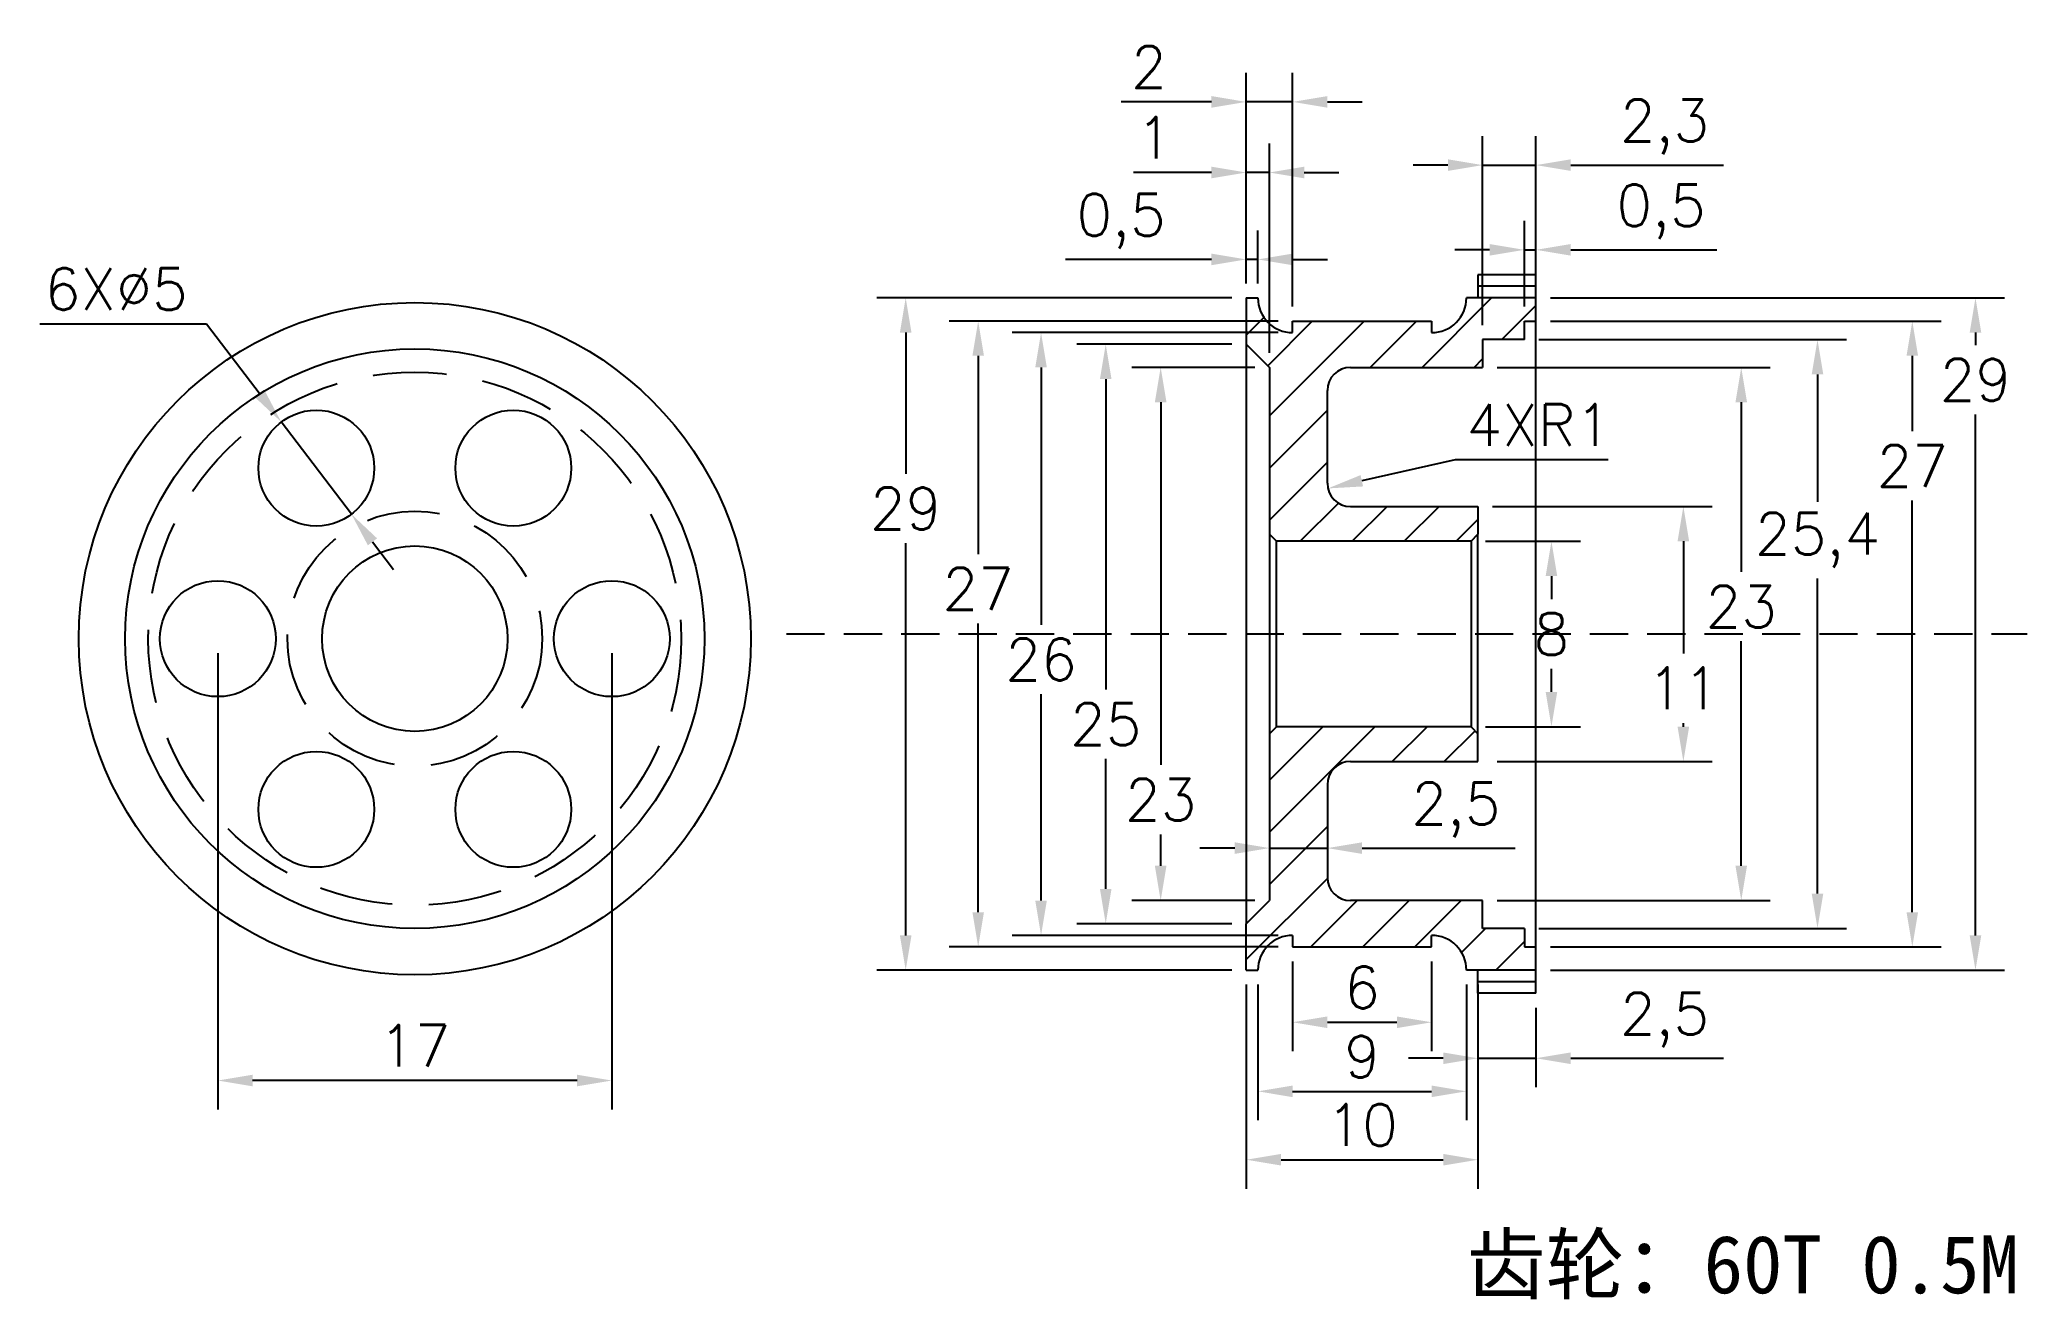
# Model space of a CAD drawing. Header units: millimetres. Extents: x 80.1 to 165.9, y -1.4 to 52.9.
import ezdxf

# ---------------------------------------------------------------- set-up
doc = ezdxf.new("R2010")
doc.units = ezdxf.units.MM
doc.header["$PDMODE"] = 3
doc.linetypes.add('HIDDEN2', pattern=[4.7625, 3.175, -1.5875])
doc.layers.add('标注线', color=3, linetype='Continuous', lineweight=15)
doc.layers.add('粗', color=7, linetype='Continuous', lineweight=30)
doc.styles.get("Standard").update_dxf_attribs({"font": 'txt', "bigfont": 'gbcbig.shx'})
doc.dimstyles.new('ISO-25', dxfattribs={"dimtxt": 1.8, "dimasz": 1.5, "dimexe": 1.25, "dimexo": 0.625, "dimgap": 0.6, "dimtad": 1, "dimtih": 1, "dimtoh": 1, "dimtxsty": 'Standard', "dimcen": 1.5, "dimclrt": 212, "dimadec": 0, "dimazin": 0, "dimtfac": 1, "dimtmove": 0, "dimatfit": 3, "dimfxl": 0, "dimarcsym": 0})

# ---------------------------------------------------------------- blocks, each defined once
blk = doc.blocks.new('*D2')
at = {"layer": 'Defpoints', "color": 0}
for p in [(132.193, 41.75), (117.497, 12.75), (132.193, 12.75)]:
    blk.add_point(p, dxfattribs=at)
at = {"layer": '标注线', "color": 0, "lineweight": -2}
for p, q in [((131.568, 41.75), (116.247, 41.75)), ((117.497, 40.25), (117.497, 34.164)), ((117.497, 14.25), (117.497, 31.164)), ((131.568, 12.75), (116.247, 12.75))]:
    blk.add_line(p, q, dxfattribs=at)
at = {"layer": '标注线', "color": 0}
for points in [[(117.247, 40.25), (117.747, 40.25), (117.497, 41.75)], [(117.247, 14.25), (117.747, 14.25), (117.497, 12.75)]]:
    blk.add_solid(points, dxfattribs=at)
at = {"layer": '标注线', "color": 212, "insert": (117.497, 32.664), "char_height": 1.8, "attachment_point": 5}
blk.add_mtext('29', dxfattribs=at)
blk = doc.blocks.new('*D3')
at = {"layer": 'Defpoints', "color": 0}
for p in [(134.193, 40.75), (120.626, 13.75), (134.193, 13.75)]:
    blk.add_point(p, dxfattribs=at)
at = {"layer": '标注线', "color": 0, "lineweight": -2}
for p, q in [((133.568, 40.75), (119.376, 40.75)), ((120.626, 39.25), (120.626, 30.698)), ((120.626, 15.25), (120.626, 27.698)), ((133.568, 13.75), (119.376, 13.75))]:
    blk.add_line(p, q, dxfattribs=at)
at = {"layer": '标注线', "color": 0}
for points in [[(120.376, 39.25), (120.876, 39.25), (120.626, 40.75)], [(120.376, 15.25), (120.876, 15.25), (120.626, 13.75)]]:
    blk.add_solid(points, dxfattribs=at)
at = {"layer": '标注线', "color": 212, "insert": (120.626, 29.198), "char_height": 1.8, "attachment_point": 5}
blk.add_mtext('27', dxfattribs=at)
blk = doc.blocks.new('*D4')
at = {"layer": 'Defpoints', "color": 0}
for p in [(134.193, 40.25), (123.338, 14.25), (134.193, 14.25)]:
    blk.add_point(p, dxfattribs=at)
at = {"layer": '标注线', "color": 0, "lineweight": -2}
for p, q in [((133.568, 40.25), (122.088, 40.25)), ((123.338, 38.75), (123.338, 27.651)), ((123.338, 15.75), (123.338, 24.651)), ((133.568, 14.25), (122.088, 14.25))]:
    blk.add_line(p, q, dxfattribs=at)
at = {"layer": '标注线', "color": 0}
for points in [[(123.088, 38.75), (123.588, 38.75), (123.338, 40.25)], [(123.088, 15.75), (123.588, 15.75), (123.338, 14.25)]]:
    blk.add_solid(points, dxfattribs=at)
at = {"layer": '标注线', "color": 212, "insert": (123.338, 26.151), "char_height": 1.8, "attachment_point": 5}
blk.add_mtext('26', dxfattribs=at)
blk = doc.blocks.new('*D5')
at = {"layer": 'Defpoints', "color": 0}
for p in [(132.193, 39.75), (126.129, 14.75), (132.193, 14.75)]:
    blk.add_point(p, dxfattribs=at)
at = {"layer": '标注线', "color": 0, "lineweight": -2}
for p, q in [((131.568, 39.75), (124.879, 39.75)), ((126.129, 38.25), (126.129, 24.861)), ((126.129, 16.25), (126.129, 21.861)), ((131.568, 14.75), (124.879, 14.75))]:
    blk.add_line(p, q, dxfattribs=at)
at = {"layer": '标注线', "color": 0}
for points in [[(125.879, 38.25), (126.379, 38.25), (126.129, 39.75)], [(125.879, 16.25), (126.379, 16.25), (126.129, 14.75)]]:
    blk.add_solid(points, dxfattribs=at)
at = {"layer": '标注线', "color": 212, "insert": (126.129, 23.361), "char_height": 1.8, "attachment_point": 5}
blk.add_mtext('25', dxfattribs=at)
blk = doc.blocks.new('*D6')
at = {"layer": 'Defpoints', "color": 0}
for p in [(133.193, 38.75), (128.5, 15.75), (133.193, 15.75)]:
    blk.add_point(p, dxfattribs=at)
at = {"layer": '标注线', "color": 0, "lineweight": -2}
for p, q in [((132.568, 38.75), (127.25, 38.75)), ((128.5, 37.25), (128.5, 21.603)), ((128.5, 17.25), (128.5, 18.603)), ((132.568, 15.75), (127.25, 15.75))]:
    blk.add_line(p, q, dxfattribs=at)
at = {"layer": '标注线', "color": 0}
for points in [[(128.25, 37.25), (128.75, 37.25), (128.5, 38.75)], [(128.25, 17.25), (128.75, 17.25), (128.5, 15.75)]]:
    blk.add_solid(points, dxfattribs=at)
at = {"layer": '标注线', "color": 212, "insert": (128.5, 20.103), "char_height": 1.8, "attachment_point": 5}
blk.add_mtext('23', dxfattribs=at)
blk = doc.blocks.new('*D7')
at = {"layer": 'Defpoints', "color": 0}
for p in [(144.693, 41.75), (144.693, 12.75), (163.66, 12.75)]:
    blk.add_point(p, dxfattribs=at)
at = {"layer": '标注线', "color": 0, "lineweight": -2}
for p, q in [((145.318, 41.75), (164.91, 41.75)), ((163.66, 40.25), (163.66, 39.714)), ((163.66, 14.25), (163.66, 36.714)), ((145.318, 12.75), (164.91, 12.75))]:
    blk.add_line(p, q, dxfattribs=at)
at = {"layer": '标注线', "color": 0}
for points in [[(163.41, 40.25), (163.91, 40.25), (163.66, 41.75)], [(163.41, 14.25), (163.91, 14.25), (163.66, 12.75)]]:
    blk.add_solid(points, dxfattribs=at)
at = {"layer": '标注线', "color": 212, "insert": (163.66, 38.214), "char_height": 1.8, "attachment_point": 5}
blk.add_mtext('29', dxfattribs=at)
blk = doc.blocks.new('*D8')
at = {"layer": 'Defpoints', "color": 0}
for p in [(144.693, 40.75), (144.693, 13.75), (160.934, 13.75)]:
    blk.add_point(p, dxfattribs=at)
at = {"layer": '标注线', "color": 0, "lineweight": -2}
for p, q in [((145.318, 40.75), (162.184, 40.75)), ((160.934, 39.25), (160.934, 36.002)), ((160.934, 15.25), (160.934, 33.002)), ((145.318, 13.75), (162.184, 13.75))]:
    blk.add_line(p, q, dxfattribs=at)
at = {"layer": '标注线', "color": 0}
for points in [[(160.684, 39.25), (161.184, 39.25), (160.934, 40.75)], [(160.684, 15.25), (161.184, 15.25), (160.934, 13.75)]]:
    blk.add_solid(points, dxfattribs=at)
at = {"layer": '标注线', "color": 212, "insert": (160.934, 34.502), "char_height": 1.8, "attachment_point": 5}
blk.add_mtext('27', dxfattribs=at)
blk = doc.blocks.new('*D9')
at = {"layer": 'Defpoints', "color": 0}
for p in [(144.193, 39.95), (144.193, 14.55), (156.843, 14.55)]:
    blk.add_point(p, dxfattribs=at)
at = {"layer": '标注线', "color": 0, "lineweight": -2}
for p, q in [((144.818, 39.95), (158.093, 39.95)), ((156.843, 38.45), (156.843, 32.95)), ((156.843, 16.05), (156.843, 29.65)), ((144.818, 14.55), (158.093, 14.55))]:
    blk.add_line(p, q, dxfattribs=at)
at = {"layer": '标注线', "color": 0}
for points in [[(156.593, 38.45), (157.093, 38.45), (156.843, 39.95)], [(156.593, 16.05), (157.093, 16.05), (156.843, 14.55)]]:
    blk.add_solid(points, dxfattribs=at)
at = {"layer": '标注线', "color": 212, "insert": (156.843, 31.3), "char_height": 1.8, "attachment_point": 5}
blk.add_mtext('25,4', dxfattribs=at)
blk = doc.blocks.new('*D10')
at = {"layer": 'Defpoints', "color": 0}
for p in [(142.393, 38.75), (142.393, 15.75), (153.553, 15.75)]:
    blk.add_point(p, dxfattribs=at)
at = {"layer": '标注线', "color": 0, "lineweight": -2}
for p, q in [((143.018, 38.75), (154.803, 38.75)), ((153.553, 37.25), (153.553, 29.934)), ((153.553, 17.25), (153.553, 26.934)), ((143.018, 15.75), (154.803, 15.75))]:
    blk.add_line(p, q, dxfattribs=at)
at = {"layer": '标注线', "color": 0}
for points in [[(153.303, 37.25), (153.803, 37.25), (153.553, 38.75)], [(153.303, 17.25), (153.803, 17.25), (153.553, 15.75)]]:
    blk.add_solid(points, dxfattribs=at)
at = {"layer": '标注线', "color": 212, "insert": (153.553, 28.434), "char_height": 1.8, "attachment_point": 5}
blk.add_mtext('23', dxfattribs=at)
blk = doc.blocks.new('*D11')
at = {"layer": 'Defpoints', "color": 0}
for p in [(142.193, 32.75), (142.393, 21.75), (151.054, 21.75)]:
    blk.add_point(p, dxfattribs=at)
at = {"layer": '标注线', "color": 0, "lineweight": -2}
for p, q in [((142.818, 32.75), (152.304, 32.75)), ((151.054, 31.25), (151.054, 26.407)), ((151.054, 23.25), (151.054, 23.407)), ((143.018, 21.75), (152.304, 21.75))]:
    blk.add_line(p, q, dxfattribs=at)
at = {"layer": '标注线', "color": 0}
for points in [[(150.804, 31.25), (151.304, 31.25), (151.054, 32.75)], [(150.804, 23.25), (151.304, 23.25), (151.054, 21.75)]]:
    blk.add_solid(points, dxfattribs=at)
at = {"layer": '标注线', "color": 212, "insert": (151.054, 24.907), "char_height": 1.8, "attachment_point": 5}
blk.add_mtext('11', dxfattribs=at)
blk = doc.blocks.new('*D12')
at = {"layer": 'Defpoints', "color": 0}
for p in [(141.893, 31.25), (141.893, 23.25), (145.362, 23.25)]:
    blk.add_point(p, dxfattribs=at)
at = {"layer": '标注线', "color": 0, "lineweight": -2}
for p, q in [((142.518, 31.25), (146.612, 31.25)), ((145.362, 29.75), (145.362, 28.75)), ((145.362, 24.75), (145.362, 25.75)), ((142.518, 23.25), (146.612, 23.25))]:
    blk.add_line(p, q, dxfattribs=at)
at = {"layer": '标注线', "color": 0}
for points in [[(145.112, 29.75), (145.612, 29.75), (145.362, 31.25)], [(145.112, 24.75), (145.612, 24.75), (145.362, 23.25)]]:
    blk.add_solid(points, dxfattribs=at)
at = {"layer": '标注线', "color": 212, "insert": (145.362, 27.25), "char_height": 1.8, "attachment_point": 5}
blk.add_mtext('8', dxfattribs=at)
blk = doc.blocks.new('*D13')
at = {"layer": 'Defpoints', "color": 0}
for p in [(132.693, 43.409), (132.193, 41.75), (132.693, 41.75)]:
    blk.add_point(p, dxfattribs=at)
at = {"layer": '标注线', "color": 0, "lineweight": -2}
for p, q in [((132.193, 42.375), (132.193, 44.659)), ((132.693, 42.375), (132.693, 44.659)), ((130.693, 43.409), (124.393, 43.409)), ((132.693, 43.409), (132.193, 43.409)), ((134.193, 43.409), (135.693, 43.409))]:
    blk.add_line(p, q, dxfattribs=at)
at = {"layer": '标注线', "color": 0}
for points in [[(130.693, 43.659), (130.693, 43.159), (132.193, 43.409)], [(134.193, 43.659), (134.193, 43.159), (132.693, 43.409)]]:
    blk.add_solid(points, dxfattribs=at)
at = {"layer": '标注线', "color": 212, "insert": (126.793, 45.059), "char_height": 1.8, "attachment_point": 5}
blk.add_mtext('0,5', dxfattribs=at)
blk = doc.blocks.new('*D14')
at = {"layer": 'Defpoints', "color": 0}
for p in [(133.193, 47.159), (132.193, 41.75), (133.193, 38.75)]:
    blk.add_point(p, dxfattribs=at)
at = {"layer": '标注线', "color": 0, "lineweight": -2}
for p, q in [((132.193, 42.375), (132.193, 48.409)), ((133.193, 39.375), (133.193, 48.409)), ((130.693, 47.159), (127.324, 47.159)), ((133.193, 47.159), (132.193, 47.159)), ((134.693, 47.159), (136.193, 47.159))]:
    blk.add_line(p, q, dxfattribs=at)
at = {"layer": '标注线', "color": 0}
for points in [[(130.693, 47.409), (130.693, 46.909), (132.193, 47.159)], [(134.693, 47.409), (134.693, 46.909), (133.193, 47.159)]]:
    blk.add_solid(points, dxfattribs=at)
at = {"layer": '标注线', "color": 212, "insert": (128.224, 48.659), "char_height": 1.8, "attachment_point": 5}
blk.add_mtext('1', dxfattribs=at)
blk = doc.blocks.new('*D15')
at = {"layer": 'Defpoints', "color": 0}
for p in [(134.193, 50.204), (132.193, 41.75), (134.193, 40.75)]:
    blk.add_point(p, dxfattribs=at)
at = {"layer": '标注线', "color": 0, "lineweight": -2}
for p, q in [((132.193, 42.375), (132.193, 51.454)), ((134.193, 41.375), (134.193, 51.454)), ((130.693, 50.204), (126.793, 50.204)), ((134.193, 50.204), (132.193, 50.204)), ((135.693, 50.204), (137.193, 50.204))]:
    blk.add_line(p, q, dxfattribs=at)
at = {"layer": '标注线', "color": 0}
for points in [[(130.693, 50.454), (130.693, 49.954), (132.193, 50.204)], [(135.693, 50.454), (135.693, 49.954), (134.193, 50.204)]]:
    blk.add_solid(points, dxfattribs=at)
at = {"layer": '标注线', "color": 212, "insert": (127.993, 51.704), "char_height": 1.8, "attachment_point": 5}
blk.add_mtext('2', dxfattribs=at)
blk = doc.blocks.new('*D16')
at = {"layer": 'Defpoints', "color": 0}
for p in [(134.193, 13.75), (140.193, 13.75), (140.193, 10.501)]:
    blk.add_point(p, dxfattribs=at)
at = {"layer": '标注线', "color": 0, "lineweight": -2}
for p, q in [((134.193, 13.125), (134.193, 9.251)), ((140.193, 13.125), (140.193, 9.251)), ((135.693, 10.501), (138.693, 10.501))]:
    blk.add_line(p, q, dxfattribs=at)
at = {"layer": '标注线', "color": 0}
for points in [[(135.693, 10.751), (135.693, 10.251), (134.193, 10.501)], [(138.693, 10.751), (138.693, 10.251), (140.193, 10.501)]]:
    blk.add_solid(points, dxfattribs=at)
at = {"layer": '标注线', "color": 212, "insert": (137.193, 12.001), "char_height": 1.8, "attachment_point": 5}
blk.add_mtext('6', dxfattribs=at)
blk = doc.blocks.new('*D17')
at = {"layer": 'Defpoints', "color": 0}
for p in [(132.693, 12.75), (141.693, 12.75), (141.693, 7.521)]:
    blk.add_point(p, dxfattribs=at)
at = {"layer": '标注线', "color": 0, "lineweight": -2}
for p, q in [((132.693, 12.125), (132.693, 6.271)), ((141.693, 12.125), (141.693, 6.271)), ((134.193, 7.521), (140.193, 7.521))]:
    blk.add_line(p, q, dxfattribs=at)
at = {"layer": '标注线', "color": 0}
for points in [[(134.193, 7.771), (134.193, 7.271), (132.693, 7.521)], [(140.193, 7.771), (140.193, 7.271), (141.693, 7.521)]]:
    blk.add_solid(points, dxfattribs=at)
at = {"layer": '标注线', "color": 212, "insert": (137.193, 9.021), "char_height": 1.8, "attachment_point": 5}
blk.add_mtext('9', dxfattribs=at)
blk = doc.blocks.new('*D18')
at = {"layer": 'Defpoints', "color": 0}
for p in [(132.193, 12.75), (142.193, 12.75), (142.193, 4.571)]:
    blk.add_point(p, dxfattribs=at)
at = {"layer": '标注线', "color": 0, "lineweight": -2}
for p, q in [((132.193, 12.125), (132.193, 3.321)), ((142.193, 12.125), (142.193, 3.321)), ((133.693, 4.571), (140.693, 4.571))]:
    blk.add_line(p, q, dxfattribs=at)
at = {"layer": '标注线', "color": 0}
for points in [[(133.693, 4.821), (133.693, 4.321), (132.193, 4.571)], [(140.693, 4.821), (140.693, 4.321), (142.193, 4.571)]]:
    blk.add_solid(points, dxfattribs=at)
at = {"layer": '标注线', "color": 212, "insert": (137.193, 6.071), "char_height": 1.8, "attachment_point": 5}
blk.add_mtext('10', dxfattribs=at)
blk = doc.blocks.new('*D19')
at = {"layer": 'Defpoints', "color": 0}
for p in [(142.193, 11.75), (144.693, 11.75), (144.693, 8.948)]:
    blk.add_point(p, dxfattribs=at)
at = {"layer": '标注线', "color": 0, "lineweight": -2}
for p, q in [((142.193, 11.125), (142.193, 7.698)), ((144.693, 11.125), (144.693, 7.698)), ((140.693, 8.948), (139.193, 8.948)), ((142.193, 8.948), (144.693, 8.948)), ((146.193, 8.948), (152.793, 8.948))]:
    blk.add_line(p, q, dxfattribs=at)
at = {"layer": '标注线', "color": 0}
for points in [[(140.693, 9.198), (140.693, 8.698), (142.193, 8.948)], [(146.193, 9.198), (146.193, 8.698), (144.693, 8.948)]]:
    blk.add_solid(points, dxfattribs=at)
at = {"layer": '标注线', "color": 212, "insert": (150.243, 10.598), "char_height": 1.8, "attachment_point": 5}
blk.add_mtext('2,5', dxfattribs=at)
blk = doc.blocks.new('*D20')
at = {"layer": 'Defpoints', "color": 0}
for p in [(144.693, 43.823), (144.193, 40.75), (144.693, 40.75)]:
    blk.add_point(p, dxfattribs=at)
at = {"layer": '标注线', "color": 0, "lineweight": -2}
for p, q in [((144.193, 41.375), (144.193, 45.073)), ((144.693, 41.375), (144.693, 45.073)), ((142.693, 43.823), (141.193, 43.823)), ((144.193, 43.823), (144.693, 43.823)), ((146.193, 43.823), (152.493, 43.823))]:
    blk.add_line(p, q, dxfattribs=at)
at = {"layer": '标注线', "color": 0}
for points in [[(142.693, 44.073), (142.693, 43.573), (144.193, 43.823)], [(146.193, 44.073), (146.193, 43.573), (144.693, 43.823)]]:
    blk.add_solid(points, dxfattribs=at)
at = {"layer": '标注线', "color": 212, "insert": (150.093, 45.473), "char_height": 1.8, "attachment_point": 5}
blk.add_mtext('0,5', dxfattribs=at)
blk = doc.blocks.new('*D21')
at = {"layer": 'Defpoints', "color": 0}
for p in [(142.393, 47.477), (144.693, 40.75), (142.393, 39.95)]:
    blk.add_point(p, dxfattribs=at)
at = {"layer": '标注线', "color": 0, "lineweight": -2}
for p, q in [((142.393, 40.575), (142.393, 48.727)), ((144.693, 41.375), (144.693, 48.727)), ((140.893, 47.477), (139.393, 47.477)), ((142.393, 47.477), (144.693, 47.477)), ((146.193, 47.477), (152.793, 47.477))]:
    blk.add_line(p, q, dxfattribs=at)
at = {"layer": '标注线', "color": 0}
for points in [[(140.893, 47.727), (140.893, 47.227), (142.393, 47.477)], [(146.193, 47.727), (146.193, 47.227), (144.693, 47.477)]]:
    blk.add_solid(points, dxfattribs=at)
at = {"layer": '标注线', "color": 212, "insert": (150.243, 49.127), "char_height": 1.8, "attachment_point": 5}
blk.add_mtext('2,3', dxfattribs=at)
blk = doc.blocks.new('*D22')
at = {"layer": 'Defpoints', "color": 0}
for p in [(135.717, 33.53), (136.693, 33.75)]:
    blk.add_point(p, dxfattribs=at)
at = {"layer": '标注线', "color": 0, "lineweight": -2}
for p, q in [((141.215, 34.768), (137.18, 33.86)), ((147.815, 34.768), (141.215, 34.768))]:
    blk.add_line(p, q, dxfattribs=at)
at = {"layer": '标注线', "color": 0}
blk.add_solid([(137.125, 34.104), (137.235, 33.616), (135.717, 33.53)], dxfattribs=at)
at = {"layer": '标注线', "color": 212, "insert": (144.815, 36.268), "char_height": 1.8, "attachment_point": 5}
blk.add_mtext('4XR1', dxfattribs=at)
blk = doc.blocks.new('*D23')
at = {"layer": 'Defpoints', "color": 0}
for p in [(90.55, 36.397), (93.579, 32.419)]:
    blk.add_point(p, dxfattribs=at)
at = {"layer": '标注线', "color": 0, "lineweight": -2}
for p, q in [((80.13, 40.627), (87.33, 40.627)), ((87.33, 40.627), (89.642, 37.59)), ((93.579, 32.419), (90.55, 36.397)), ((94.487, 31.225), (95.396, 30.032))]:
    blk.add_line(p, q, dxfattribs=at)
at = {"layer": '标注线', "color": 0}
for points in [[(89.84, 37.742), (89.443, 37.439), (90.55, 36.397)], [(94.686, 31.377), (94.289, 31.074), (93.579, 32.419)]]:
    blk.add_solid(points, dxfattribs=at)
at = {"layer": '标注线', "color": 212, "insert": (83.43, 42.127), "char_height": 1.8, "attachment_point": 5}
blk.add_mtext('6X%%C5', dxfattribs=at)
blk = doc.blocks.new('*D24')
at = {"layer": 'Defpoints', "color": 0}
for p in [(87.815, 27.047), (104.815, 27.047), (87.815, 7.988)]:
    blk.add_point(p, dxfattribs=at)
at = {"layer": '标注线', "color": 0, "lineweight": -2}
for p, q in [((87.815, 26.422), (87.815, 6.738)), ((104.815, 26.422), (104.815, 6.738)), ((103.315, 7.988), (89.315, 7.988))]:
    blk.add_line(p, q, dxfattribs=at)
at = {"layer": '标注线', "color": 0}
for points in [[(89.315, 8.238), (89.315, 7.738), (87.815, 7.988)], [(103.315, 8.238), (103.315, 7.738), (104.815, 7.988)]]:
    blk.add_solid(points, dxfattribs=at)
at = {"layer": '标注线', "color": 212, "insert": (96.315, 9.488), "char_height": 1.8, "attachment_point": 5}
blk.add_mtext('17', dxfattribs=at)
blk = doc.blocks.new('*D25')
at = {"layer": 'Defpoints', "color": 0}
for p in [(133.193, 22.95), (135.693, 20.75), (133.193, 18.014)]:
    blk.add_point(p, dxfattribs=at)
at = {"layer": '标注线', "color": 0, "lineweight": -2}
for p, q in [((133.193, 22.325), (133.193, 16.764)), ((135.693, 20.125), (135.693, 16.764)), ((131.693, 18.014), (130.193, 18.014)), ((133.193, 18.014), (135.693, 18.014)), ((137.193, 18.014), (143.793, 18.014))]:
    blk.add_line(p, q, dxfattribs=at)
at = {"layer": '标注线', "color": 0}
for points in [[(131.693, 18.264), (131.693, 17.764), (133.193, 18.014)], [(137.193, 18.264), (137.193, 17.764), (135.693, 18.014)]]:
    blk.add_solid(points, dxfattribs=at)
at = {"layer": '标注线', "color": 212, "insert": (141.243, 19.664), "char_height": 1.8, "attachment_point": 5}
blk.add_mtext('2,5', dxfattribs=at)

msp = doc.modelspace()

# ---------------------------------------------------------------- hatches: boundary and pattern name
h = msp.add_hatch()
h.set_pattern_fill('ANSI31', color=2, scale=0.5, style=0)
h.paths.add_polyline_path([(136.693, 38.75), (142.393, 38.75), (142.393, 39.95), (144.193, 39.95), (144.193, 40.75), (144.693, 40.75), (144.693, 41.75), (142.193, 41.75), (141.693, 41.75, -0.414214), (140.193, 40.25), (140.193, 40.75), (134.193, 40.75), (134.193, 40.25, -0.414214), (132.693, 41.75), (132.193, 41.75), (132.193, 39.75), (133.193, 38.75), (133.193, 31.55), (133.493, 31.25), (141.893, 31.25), (142.193, 31.55), (142.193, 32.75), (136.693, 32.75, -0.414214), (135.693, 33.75), (135.693, 37.75, -0.414214)])
h.paths.add_polyline_path([(135.693, 16.75), (135.693, 20.75, -0.414214), (136.693, 21.75), (142.193, 21.75), (142.193, 22.95), (141.893, 23.25), (133.493, 23.25), (133.193, 22.95), (133.193, 15.75), (132.193, 14.75), (132.193, 12.75), (132.693, 12.75, -0.414214), (134.193, 14.25), (134.193, 13.75), (140.193, 13.75), (140.193, 14.25, -0.414214), (141.693, 12.75), (142.193, 12.75), (144.693, 12.75), (144.693, 13.75), (144.193, 13.75), (144.193, 14.55), (142.393, 14.55), (142.393, 15.75), (136.693, 15.75, -0.414214)])

# ---------------------------------------------------------------- linework, layer by layer
for p, q in [((144.693, 42.75), (142.193, 42.75)), ((142.193, 42.75), (142.193, 41.75)), ((144.693, 42.25), (142.193, 42.25)), ((144.693, 11.75), (144.693, 42.75)), ((132.193, 41.75), (132.193, 39.75)), ((132.193, 41.75), (132.693, 41.75)), ((142.193, 41.75), (141.693, 41.75)), ((144.693, 41.75), (142.193, 41.75)), ((134.193, 40.25), (134.193, 40.75)), ((134.193, 40.75), (140.193, 40.75)), ((140.193, 40.75), (140.193, 40.25)), ((144.193, 39.95), (144.193, 40.75)), ((144.193, 40.75), (144.693, 40.75)), ((132.193, 39.75), (133.193, 38.75)), ((132.193, 39.75), (132.193, 14.75)), ((144.193, 39.95), (142.393, 39.95)), ((142.393, 39.95), (142.393, 38.75)), ((133.193, 38.75), (133.193, 31.55)), ((136.693, 38.75), (142.393, 38.75)), ((135.693, 33.75), (135.693, 37.75)), ((136.693, 32.75), (142.193, 32.75)), ((142.193, 32.75), (142.193, 31.55)), ((133.493, 31.25), (133.193, 31.55)), ((133.193, 31.55), (133.193, 22.95)), ((141.893, 31.25), (133.493, 31.25)), ((133.493, 23.25), (133.493, 31.25)), ((141.893, 31.25), (142.193, 31.55)), ((141.893, 31.25), (141.893, 23.25)), ((142.193, 22.95), (142.193, 31.55)), ((133.493, 23.25), (133.193, 22.95)), ((141.893, 23.25), (133.493, 23.25)), ((141.893, 23.25), (142.193, 22.95)), ((133.193, 22.95), (133.193, 15.75)), ((142.193, 21.75), (142.193, 22.95)), ((136.693, 21.75), (142.193, 21.75)), ((135.693, 20.75), (135.693, 16.75)), ((132.193, 14.75), (133.193, 15.75)), ((142.393, 15.75), (136.693, 15.75)), ((142.393, 14.55), (142.393, 15.75)), ((132.193, 12.75), (132.193, 14.75)), ((134.193, 14.25), (134.193, 13.75)), ((134.193, 13.75), (140.193, 13.75)), ((140.193, 13.75), (140.193, 14.25)), ((144.193, 14.55), (142.393, 14.55)), ((144.193, 14.55), (144.193, 13.75)), ((144.193, 13.75), (144.693, 13.75)), ((132.193, 12.75), (132.693, 12.75)), ((142.193, 12.75), (141.693, 12.75)), ((144.693, 12.75), (142.193, 12.75)), ((142.193, 11.75), (142.193, 12.75)), ((144.693, 12.25), (142.193, 12.25)), ((144.693, 11.75), (142.193, 11.75))]:
    msp.add_line(p, q)
for centre, radius in [((96.315, 27.047), 14.5), ((96.315, 27.047), 12.5), ((92.065, 34.408), 2.5), ((100.565, 34.408), 2.5), ((96.315, 27.047), 4), ((87.815, 27.047), 2.5), ((104.815, 27.047), 2.5), ((92.065, 19.685), 2.5), ((100.565, 19.685), 2.5)]:
    msp.add_circle(centre, radius)
at = {"linetype": 'HIDDEN2'}
for radius in [11.5, 5.5]:
    msp.add_circle((96.315, 27.047), radius, dxfattribs=at)
for centre, radius, start, end in [((134.193, 41.75), 1.5, 180, 270), ((140.193, 41.75), 1.5, 270, 0), ((136.693, 37.75), 1, 90, 180), ((136.693, 33.75), 1, 180, 270), ((136.693, 20.75), 1, 90, 180), ((136.693, 16.75), 1, 180, 270), ((134.193, 12.75), 1.5, 90, 180), ((140.193, 12.75), 1.5, 0, 90)]:
    msp.add_arc(centre, radius, start, end)
at = {"layer": '粗', "color": 1, "linetype": 'HIDDEN2', "lineweight": -3, "ltscale": 0.52}
msp.add_line((112.348, 27.25), (165.894, 27.25), dxfattribs=at)

# ---------------------------------------------------------------- texts
at = {"insert": (141.7, 1.308), "char_height": 2.5, "width": 27.37577, "attachment_point": 1}
msp.add_mtext('{\\fSimSun|b0|i0|c134|p2;齿轮：60T 0.5M}', dxfattribs=at)

# ---------------------------------------------------------------- dimensions: what is measured, and where the dimension line sits
at = {"layer": '标注线', "color": 222}
for base, p1, p2, picture, middle in [((134.193, 50.204), (132.193, 41.75), (134.193, 40.75), '*D15', (127.993, 50.204)), ((133.193, 47.159), (132.193, 41.75), (133.193, 38.75), '*D14', (128.224, 47.159)), ((142.393, 47.477), (144.693, 40.75), (142.393, 39.95), '*D21', (150.243, 47.477)), ((132.693, 43.409), (132.193, 41.75), (132.693, 41.75), '*D13', (126.793, 43.409)), ((133.193, 18.014), (135.693, 20.75), (133.193, 22.95), '*D25', (141.243, 18.014)), ((142.193, 4.571), (132.193, 12.75), (142.193, 12.75), '*D18', (137.193, 4.571)), ((141.693, 7.521), (132.693, 12.75), (141.693, 12.75), '*D17', (137.193, 7.521))]:
    dim = msp.add_linear_dim(base=base, p1=p1, p2=p2, dimstyle='ISO-25', dxfattribs=at)
    dim.commit()
    dim.dimension.update_dxf_attribs({"geometry": picture, "text_midpoint": middle, "dimtype": 160})
for base, p1, p2, picture, middle in [((144.693, 43.823), (144.193, 40.75), (144.693, 40.75), '*D20', (150.093, 45.473)), ((87.815, 7.988), (104.815, 27.047), (87.815, 27.047), '*D24', (96.315, 9.488)), ((140.193, 10.501), (134.193, 13.75), (140.193, 13.75), '*D16', (137.193, 12.001)), ((144.693, 8.948), (142.193, 11.75), (144.693, 11.75), '*D19', (150.243, 10.598))]:
    dim = msp.add_linear_dim(base=base, p1=p1, p2=p2, dimstyle='ISO-25', dxfattribs=at)
    dim.commit()
    dim.dimension.update_dxf_attribs({"geometry": picture, "text_midpoint": middle})
dim = msp.add_diameter_dim_2p(p1=(93.579, 32.419), p2=(90.55, 36.397), text='6X%%C5', dimstyle='ISO-25', dxfattribs=at)
dim.commit()
dim.dimension.update_dxf_attribs({"geometry": '*D23', "text_midpoint": (83.43, 40.627), "dimtype": 163})
for base, p1, p2, picture, middle in [((117.497, 12.75), (132.193, 41.75), (132.193, 12.75), '*D2', (117.497, 32.664)), ((163.66, 12.75), (144.693, 41.75), (144.693, 12.75), '*D7', (163.66, 38.214)), ((120.626, 13.75), (134.193, 40.75), (134.193, 13.75), '*D3', (120.626, 29.198)), ((160.934, 13.75), (144.693, 40.75), (144.693, 13.75), '*D8', (160.934, 34.502)), ((123.338, 14.25), (134.193, 40.25), (134.193, 14.25), '*D4', (123.338, 26.151)), ((126.129, 14.75), (132.193, 39.75), (132.193, 14.75), '*D5', (126.129, 23.361)), ((156.843, 14.55), (144.193, 39.95), (144.193, 14.55), '*D9', (156.843, 31.3)), ((128.5, 15.75), (133.193, 38.75), (133.193, 15.75), '*D6', (128.5, 20.103)), ((153.553, 15.75), (142.393, 38.75), (142.393, 15.75), '*D10', (153.553, 28.434)), ((151.054, 21.75), (142.193, 32.75), (142.393, 21.75), '*D11', (151.054, 24.907))]:
    dim = msp.add_linear_dim(base=base, p1=p1, p2=p2, angle=90, dimstyle='ISO-25', dxfattribs=at)
    dim.commit()
    dim.dimension.update_dxf_attribs({"geometry": picture, "text_midpoint": middle, "dimtype": 160})
dim = msp.add_radius_dim(center=(136.693, 33.75), mpoint=(135.717, 33.53), text='4XR1', dimstyle='ISO-25', override={"dimtmove": 1}, dxfattribs=at)
dim.commit()
dim.dimension.update_dxf_attribs({"geometry": '*D22', "text_midpoint": (141.215, 34.768), "dimtype": 164})
dim = msp.add_linear_dim(base=(145.362, 23.25), p1=(141.893, 31.25), p2=(141.893, 23.25), angle=90, dimstyle='ISO-25', dxfattribs=at)
dim.commit()
dim.dimension.update_dxf_attribs({"geometry": '*D12', "text_midpoint": (145.362, 27.25)})

doc.saveas('drawing.dxf')
